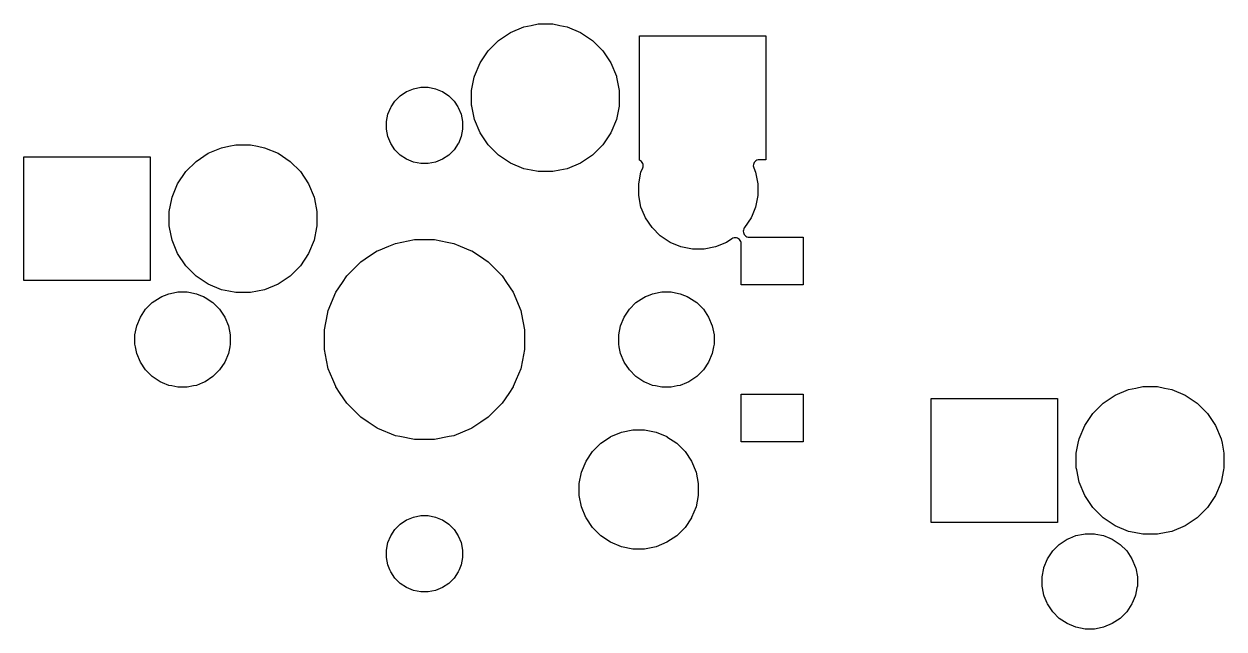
# Model space of a CAD drawing. Extents: x 70 to 347, y -163 to -55.
# Drawn here: x 152.4 to 177.6, y -72.2 to -59.49 of the extents above; entities that cross this region are included whole.
import ezdxf

# ---------------------------------------------------------------- set-up
doc = ezdxf.new("R2010")
doc.units = 0
doc.layers.add('BLACK', color=7, linetype='CONTINUOUS')

msp = doc.modelspace()

# ---------------------------------------------------------------- linework, layer by layer
at = {"layer": 'BLACK', "linetype": 'CONTINUOUS'}
for p, q in [((162.359, -59.8315), (162.613, -59.6617)), ((162.613, -59.6617), (162.895, -59.5448)), ((162.895, -59.5448), (163.045, -59.515)), ((163.045, -59.515), (163.195, -59.4852)), ((163.195, -59.4852), (163.5, -59.4852)), ((163.5, -59.4852), (163.65, -59.515)), ((163.65, -59.515), (163.8, -59.5448)), ((163.8, -59.5448), (164.082, -59.6617)), ((164.082, -59.6617), (164.336, -59.8315)), ((162.143, -60.0475), (162.359, -59.8315)), ((164.336, -59.8315), (164.552, -60.0475)), ((165.323, -62.3463), (165.323, -59.7352)), ((165.323, -59.7352), (167.975, -59.7352)), ((167.975, -59.7352), (167.975, -62.3372)), ((161.973, -60.3015), (162.143, -60.0475)), ((164.552, -60.0475), (164.722, -60.3015)), ((161.856, -60.5838), (161.973, -60.3015)), ((164.722, -60.3015), (164.839, -60.5838)), ((161.796, -60.8834), (161.852, -60.6018)), ((161.852, -60.6018), (161.856, -60.5838)), ((164.839, -60.5838), (164.842, -60.6018)), ((164.842, -60.6018), (164.898, -60.8834)), ((160.297, -60.994), (160.428, -60.9064)), ((160.428, -60.9064), (160.438, -60.9023)), ((160.438, -60.9023), (160.574, -60.846)), ((160.574, -60.846), (160.729, -60.8152)), ((160.729, -60.8152), (160.886, -60.8152)), ((160.886, -60.8152), (161.041, -60.846)), ((161.041, -60.846), (161.177, -60.9023)), ((161.177, -60.9023), (161.187, -60.9064)), ((161.187, -60.9064), (161.318, -60.994)), ((161.796, -61.189), (161.796, -60.8834)), ((164.898, -60.8834), (164.898, -61.189)), ((160.037, -61.3826), (160.098, -61.2368)), ((160.098, -61.2368), (160.106, -61.2237)), ((160.106, -61.2237), (160.185, -61.1056)), ((160.185, -61.1056), (160.297, -60.994)), ((161.318, -60.994), (161.43, -61.1056)), ((161.43, -61.1056), (161.508, -61.2237)), ((161.508, -61.2237), (161.517, -61.2368)), ((161.517, -61.2368), (161.578, -61.3826)), ((161.802, -61.2148), (161.796, -61.189)), ((161.856, -61.4886), (161.802, -61.2148)), ((164.893, -61.2148), (164.839, -61.4886)), ((164.898, -61.189), (164.893, -61.2148)), ((160.006, -61.5373), (160.037, -61.3826)), ((161.578, -61.3826), (161.608, -61.5373)), ((161.973, -61.7709), (161.856, -61.4886)), ((164.839, -61.4886), (164.722, -61.7709)), ((160.006, -61.6951), (160.006, -61.5373)), ((160.037, -61.8498), (160.006, -61.6951)), ((161.608, -61.6951), (161.578, -61.8498)), ((161.608, -61.5373), (161.608, -61.6951)), ((160.097, -61.9945), (160.037, -61.8498)), ((160.098, -61.9956), (160.097, -61.9945)), ((160.185, -62.1268), (160.098, -61.9956)), ((161.517, -61.9956), (161.43, -62.1268)), ((161.518, -61.9945), (161.517, -61.9956)), ((161.578, -61.8498), (161.518, -61.9945)), ((162.143, -62.0249), (161.973, -61.7709)), ((164.722, -61.7709), (164.552, -62.0249)), ((156.009, -62.3715), (156.263, -62.2017)), ((156.263, -62.2017), (156.545, -62.0848)), ((156.545, -62.0848), (156.695, -62.055)), ((156.695, -62.055), (156.845, -62.0252)), ((156.845, -62.0252), (157.15, -62.0252)), ((157.15, -62.0252), (157.3, -62.055)), ((157.3, -62.055), (157.45, -62.0848)), ((157.45, -62.0848), (157.732, -62.2017)), ((157.732, -62.2017), (157.986, -62.3715)), ((160.297, -62.2384), (160.185, -62.1268)), ((160.428, -62.326), (160.297, -62.2384)), ((161.318, -62.2384), (161.187, -62.326)), ((161.43, -62.1268), (161.318, -62.2384)), ((162.359, -62.2409), (162.143, -62.0249)), ((162.613, -62.4107), (162.359, -62.2409)), ((164.336, -62.2409), (164.082, -62.4107)), ((164.552, -62.0249), (164.336, -62.2409)), ((152.396, -64.8772), (152.396, -62.2752)), ((152.396, -62.2752), (155.048, -62.2752)), ((155.048, -62.2752), (155.048, -64.8772)), ((155.793, -62.5875), (156.009, -62.3715)), ((157.986, -62.3715), (158.202, -62.5875)), ((160.574, -62.3864), (160.428, -62.326)), ((160.428, -62.326), (160.428, -62.326)), ((160.428, -62.326), (160.428, -62.326)), ((160.729, -62.4172), (160.574, -62.3864)), ((160.886, -62.4172), (160.729, -62.4172)), ((161.041, -62.3864), (160.886, -62.4172)), ((161.187, -62.326), (161.041, -62.3864)), ((161.187, -62.326), (161.187, -62.326)), ((161.187, -62.326), (161.187, -62.326)), ((162.895, -62.5276), (162.613, -62.4107)), ((164.082, -62.4107), (163.8, -62.5276)), ((165.325, -62.3467), (165.323, -62.3463)), ((165.346, -62.3583), (165.325, -62.3467)), ((165.365, -62.3738), (165.346, -62.3583)), ((165.381, -62.3928), (165.365, -62.3738)), ((165.392, -62.4144), (165.381, -62.3928)), ((165.399, -62.4378), (165.392, -62.4144)), ((165.392, -62.51), (165.399, -62.4866)), ((165.402, -62.4622), (165.399, -62.4378)), ((165.399, -62.4866), (165.402, -62.4622)), ((167.715, -62.4378), (167.713, -62.4622)), ((167.713, -62.4622), (167.715, -62.4866)), ((167.723, -62.4144), (167.715, -62.4378)), ((167.715, -62.4866), (167.723, -62.51)), ((167.734, -62.3928), (167.723, -62.4144)), ((167.75, -62.3738), (167.734, -62.3928)), ((167.769, -62.3583), (167.75, -62.3738)), ((167.79, -62.3467), (167.769, -62.3583)), ((167.814, -62.3396), (167.79, -62.3467)), ((167.838, -62.3372), (167.814, -62.3396)), ((167.975, -62.3372), (167.838, -62.3372)), ((155.623, -62.8415), (155.793, -62.5875)), ((158.202, -62.5875), (158.372, -62.8415)), ((163.045, -62.5574), (162.895, -62.5276)), ((163.195, -62.5872), (163.045, -62.5574)), ((163.5, -62.5872), (163.195, -62.5872)), ((163.65, -62.5574), (163.5, -62.5872)), ((163.8, -62.5276), (163.65, -62.5574)), ((165.306, -62.843), (165.354, -62.6013)), ((165.354, -62.6013), (165.392, -62.51)), ((167.723, -62.51), (167.76, -62.6013)), ((167.76, -62.6013), (167.808, -62.843)), ((155.506, -63.1238), (155.623, -62.8415)), ((158.372, -62.8415), (158.489, -63.1238)), ((165.306, -63.0894), (165.306, -62.843)), ((167.808, -62.843), (167.808, -63.0894)), ((155.446, -63.4234), (155.499, -63.1574)), ((155.499, -63.1574), (155.506, -63.1238)), ((158.489, -63.1238), (158.495, -63.1574)), ((158.495, -63.1574), (158.548, -63.4234)), ((165.354, -63.3311), (165.306, -63.0894)), ((167.808, -63.0894), (167.76, -63.3311)), ((155.446, -63.729), (155.446, -63.4234)), ((158.548, -63.4234), (158.548, -63.729)), ((165.429, -63.5109), (165.354, -63.3311)), ((167.76, -63.3311), (167.686, -63.5109)), ((155.453, -63.7637), (155.446, -63.729)), ((158.548, -63.729), (158.541, -63.7637)), ((165.449, -63.5588), (165.429, -63.5109)), ((165.586, -63.7637), (165.449, -63.5588)), ((167.666, -63.5588), (167.529, -63.7637)), ((167.686, -63.5109), (167.666, -63.5588)), ((155.506, -64.0286), (155.453, -63.7637)), ((158.541, -63.7637), (158.489, -64.0286)), ((165.76, -63.9379), (165.586, -63.7637)), ((165.965, -64.0748), (165.76, -63.9379)), ((167.264, -63.9983), (167.15, -64.0748)), ((167.286, -63.9868), (167.264, -63.9983)), ((167.31, -63.9797), (167.286, -63.9868)), ((167.334, -63.9773), (167.31, -63.9797)), ((167.358, -63.9797), (167.334, -63.9773)), ((167.382, -63.9868), (167.358, -63.9797)), ((167.403, -63.9983), (167.382, -63.9868)), ((167.422, -64.0139), (167.403, -63.9983)), ((167.506, -63.8158), (167.503, -63.8402)), ((167.503, -63.8402), (167.506, -63.8646)), ((167.513, -63.7924), (167.506, -63.8158)), ((167.506, -63.8646), (167.513, -63.888)), ((167.524, -63.7708), (167.513, -63.7924)), ((167.513, -63.888), (167.524, -63.9097)), ((167.529, -63.7637), (167.524, -63.7708)), ((167.524, -63.9097), (167.54, -63.9286)), ((167.529, -63.7637), (167.529, -63.7637)), ((167.54, -63.9286), (167.559, -63.9441)), ((167.559, -63.9441), (167.58, -63.9557)), ((167.58, -63.9557), (167.604, -63.9628)), ((167.604, -63.9628), (167.628, -63.9652)), ((167.628, -63.9652), (168.761, -63.9652)), ((168.761, -63.9652), (168.761, -64.9672)), ((155.623, -64.3109), (155.506, -64.0286)), ((158.489, -64.0286), (158.372, -64.3109)), ((159.655, -64.3594), (159.812, -64.2543)), ((159.812, -64.2543), (159.841, -64.2422)), ((159.841, -64.2422), (160.06, -64.1519)), ((160.06, -64.1519), (160.195, -64.0959)), ((160.195, -64.0959), (160.33, -64.069)), ((160.33, -64.069), (160.6, -64.0152)), ((160.6, -64.0152), (161.014, -64.0152)), ((161.014, -64.0152), (161.285, -64.069)), ((161.285, -64.069), (161.42, -64.0959)), ((161.42, -64.0959), (161.555, -64.1519)), ((161.555, -64.1519), (161.773, -64.2422)), ((161.773, -64.2422), (161.803, -64.2543)), ((161.803, -64.2543), (161.96, -64.3594)), ((166.192, -64.1691), (165.965, -64.0748)), ((165.965, -64.0748), (165.965, -64.0748)), ((165.965, -64.0748), (165.965, -64.0748)), ((166.434, -64.2172), (166.192, -64.1691)), ((166.681, -64.2172), (166.434, -64.2172)), ((166.922, -64.1691), (166.681, -64.2172)), ((167.15, -64.0748), (166.922, -64.1691)), ((167.15, -64.0748), (167.15, -64.0748)), ((167.15, -64.0748), (167.15, -64.0748)), ((167.438, -64.0328), (167.422, -64.0139)), ((167.449, -64.0544), (167.438, -64.0328)), ((167.456, -64.0779), (167.449, -64.0544)), ((167.459, -64.1023), (167.456, -64.0779)), ((167.459, -64.9672), (167.459, -64.1023)), ((155.793, -64.5649), (155.623, -64.3109)), ((158.372, -64.3109), (158.202, -64.5649)), ((159.175, -64.7769), (159.468, -64.4842)), ((159.468, -64.4842), (159.655, -64.3594)), ((161.96, -64.3594), (162.147, -64.4842)), ((162.147, -64.4842), (162.439, -64.7769)), ((156.009, -64.7809), (155.793, -64.5649)), ((158.202, -64.5649), (157.986, -64.7809)), ((155.048, -64.8772), (152.396, -64.8772)), ((156.263, -64.9507), (156.009, -64.7809)), ((156.545, -65.0676), (156.263, -64.9507)), ((157.732, -64.9507), (157.45, -65.0676)), ((157.986, -64.7809), (157.732, -64.9507)), ((158.946, -65.121), (159.083, -64.9155)), ((159.083, -64.9155), (159.175, -64.7769)), ((162.439, -64.7769), (162.532, -64.9155)), ((162.532, -64.9155), (162.669, -65.121)), ((168.761, -64.9672), (167.459, -64.9672)), ((155.089, -65.3387), (155.253, -65.2291)), ((155.253, -65.2291), (155.289, -65.2141)), ((155.289, -65.2141), (155.35, -65.1892)), ((155.35, -65.1892), (155.435, -65.1537)), ((155.435, -65.1537), (155.6, -65.121)), ((155.6, -65.121), (155.629, -65.1152)), ((155.629, -65.1152), (155.826, -65.1152)), ((155.826, -65.1152), (155.855, -65.121)), ((155.855, -65.121), (156.019, -65.1537)), ((156.019, -65.1537), (156.105, -65.1892)), ((156.105, -65.1892), (156.165, -65.2141)), ((156.165, -65.2141), (156.202, -65.2291)), ((156.202, -65.2291), (156.365, -65.3387)), ((156.695, -65.0974), (156.545, -65.0676)), ((156.845, -65.1272), (156.695, -65.0974)), ((157.15, -65.1272), (156.845, -65.1272)), ((157.3, -65.0974), (157.15, -65.1272)), ((157.45, -65.0676), (157.3, -65.0974)), ((158.787, -65.5034), (158.946, -65.121)), ((162.669, -65.121), (162.828, -65.5034)), ((165.249, -65.3387), (165.413, -65.2291)), ((165.413, -65.2291), (165.449, -65.2141)), ((165.449, -65.2141), (165.51, -65.1892)), ((165.51, -65.1892), (165.595, -65.1537)), ((165.595, -65.1537), (165.76, -65.121)), ((165.76, -65.121), (165.789, -65.1152)), ((165.789, -65.1152), (165.986, -65.1152)), ((165.986, -65.1152), (166.015, -65.121)), ((166.015, -65.121), (166.179, -65.1537)), ((166.179, -65.1537), (166.265, -65.1892)), ((166.265, -65.1892), (166.325, -65.2141)), ((166.325, -65.2141), (166.362, -65.2291)), ((166.362, -65.2291), (166.525, -65.3387)), ((154.84, -65.6421), (154.95, -65.4781)), ((154.95, -65.4781), (155.089, -65.3387)), ((156.365, -65.3387), (156.505, -65.4781)), ((156.505, -65.4781), (156.614, -65.6421)), ((158.772, -65.5798), (158.787, -65.5034)), ((162.828, -65.5034), (162.843, -65.5798)), ((165, -65.6421), (165.11, -65.4781)), ((165.11, -65.4781), (165.249, -65.3387)), ((166.525, -65.3387), (166.665, -65.4781)), ((166.665, -65.4781), (166.774, -65.6421)), ((154.765, -65.8242), (154.84, -65.6421)), ((156.614, -65.6421), (156.69, -65.8242)), ((158.706, -65.9093), (158.772, -65.5798)), ((162.843, -65.5798), (162.908, -65.9093)), ((164.925, -65.8242), (165, -65.6421)), ((166.774, -65.6421), (166.85, -65.8242)), ((154.726, -66.0176), (154.765, -65.8242)), ((154.726, -66.2148), (154.726, -66.0176)), ((154.765, -65.8242), (154.765, -65.8242)), ((156.69, -65.8242), (156.69, -65.8242)), ((156.69, -65.8242), (156.728, -66.0176)), ((156.728, -66.0176), (156.728, -66.2148)), ((158.706, -66.3231), (158.706, -65.9093)), ((162.908, -65.9093), (162.908, -66.3231)), ((164.886, -66.0176), (164.925, -65.8242)), ((164.886, -66.2148), (164.886, -66.0176)), ((164.925, -65.8242), (164.925, -65.8242)), ((166.85, -65.8242), (166.85, -65.8242)), ((166.85, -65.8242), (166.888, -66.0176)), ((166.888, -66.0176), (166.888, -66.2148)), ((154.737, -66.269), (154.726, -66.2148)), ((154.765, -66.4082), (154.737, -66.269)), ((156.718, -66.269), (156.69, -66.4082)), ((156.728, -66.2148), (156.718, -66.269)), ((164.897, -66.269), (164.886, -66.2148)), ((164.925, -66.4082), (164.897, -66.269)), ((166.878, -66.269), (166.85, -66.4082)), ((166.888, -66.2148), (166.878, -66.269)), ((154.84, -66.5904), (154.765, -66.4082)), ((156.69, -66.4082), (156.614, -66.5904)), ((158.752, -66.5504), (158.706, -66.3231)), ((162.908, -66.3231), (162.863, -66.5504)), ((165, -66.5904), (164.925, -66.4082)), ((166.85, -66.4082), (166.774, -66.5904)), ((154.95, -66.7543), (154.84, -66.5904)), ((155.089, -66.8937), (154.95, -66.7543)), ((156.505, -66.7543), (156.365, -66.8937)), ((156.614, -66.5904), (156.505, -66.7543)), ((158.787, -66.729), (158.752, -66.5504)), ((158.881, -66.9554), (158.787, -66.729)), ((162.828, -66.729), (162.734, -66.9554)), ((162.863, -66.5504), (162.828, -66.729)), ((165.11, -66.7543), (165, -66.5904)), ((165.249, -66.8937), (165.11, -66.7543)), ((166.665, -66.7543), (166.525, -66.8937)), ((166.774, -66.5904), (166.665, -66.7543)), ((155.253, -67.0033), (155.089, -66.8937)), ((155.307, -67.0254), (155.253, -67.0033)), ((155.253, -67.0033), (155.253, -67.0033)), ((155.253, -67.0033), (155.253, -67.0033)), ((155.435, -67.0787), (155.307, -67.0254)), ((156.148, -67.0254), (156.019, -67.0787)), ((156.202, -67.0033), (156.148, -67.0254)), ((156.365, -66.8937), (156.202, -67.0033)), ((156.202, -67.0033), (156.202, -67.0033)), ((156.202, -67.0033), (156.202, -67.0033)), ((158.943, -67.1049), (158.881, -66.9554)), ((162.734, -66.9554), (162.672, -67.1049)), ((165.413, -67.0033), (165.249, -66.8937)), ((165.467, -67.0254), (165.413, -67.0033)), ((165.413, -67.0033), (165.413, -67.0033)), ((165.413, -67.0033), (165.413, -67.0033)), ((165.595, -67.0787), (165.467, -67.0254)), ((166.308, -67.0254), (166.179, -67.0787)), ((166.362, -67.0033), (166.308, -67.0254)), ((166.525, -66.8937), (166.362, -67.0033)), ((166.362, -67.0033), (166.362, -67.0033)), ((166.362, -67.0033), (166.362, -67.0033)), ((155.498, -67.0911), (155.435, -67.0787)), ((155.629, -67.1172), (155.498, -67.0911)), ((155.826, -67.1172), (155.629, -67.1172)), ((155.957, -67.0911), (155.826, -67.1172)), ((156.019, -67.0787), (155.957, -67.0911)), ((158.946, -67.1114), (158.943, -67.1049)), ((159.037, -67.2487), (158.946, -67.1114)), ((159.175, -67.4555), (159.037, -67.2487)), ((162.578, -67.2487), (162.439, -67.4555)), ((162.669, -67.1114), (162.578, -67.2487)), ((162.672, -67.1049), (162.669, -67.1114)), ((165.658, -67.0911), (165.595, -67.0787)), ((165.789, -67.1172), (165.658, -67.0911)), ((165.986, -67.1172), (165.789, -67.1172)), ((166.117, -67.0911), (165.986, -67.1172)), ((166.179, -67.0787), (166.117, -67.0911)), ((167.459, -68.2672), (167.459, -67.2652)), ((167.459, -67.2652), (168.761, -67.2652)), ((168.761, -67.2652), (168.761, -68.2672)), ((175.059, -67.4515), (175.313, -67.2817)), ((175.313, -67.2817), (175.595, -67.1648)), ((175.595, -67.1648), (175.745, -67.135)), ((175.745, -67.135), (175.895, -67.1052)), ((175.895, -67.1052), (176.2, -67.1052)), ((176.2, -67.1052), (176.35, -67.135)), ((176.35, -67.135), (176.5, -67.1648)), ((176.5, -67.1648), (176.782, -67.2817)), ((176.782, -67.2817), (177.036, -67.4515)), ((159.468, -67.7482), (159.175, -67.4555)), ((162.439, -67.4555), (162.147, -67.7482)), ((171.446, -69.9572), (171.446, -67.3552)), ((171.446, -67.3552), (174.098, -67.3552)), ((174.098, -67.3552), (174.098, -69.9572)), ((174.843, -67.6675), (175.059, -67.4515)), ((177.036, -67.4515), (177.252, -67.6675)), ((159.625, -67.8529), (159.468, -67.7482)), ((162.147, -67.7482), (161.99, -67.8529)), ((174.673, -67.9215), (174.843, -67.6675)), ((177.252, -67.6675), (177.422, -67.9215)), ((159.812, -67.9781), (159.625, -67.8529)), ((159.829, -67.9851), (159.812, -67.9781)), ((159.812, -67.9781), (159.812, -67.9781)), ((159.812, -67.9781), (159.812, -67.9781)), ((160.195, -68.1365), (159.829, -67.9851)), ((161.786, -67.9851), (161.42, -68.1365)), ((161.803, -67.9781), (161.786, -67.9851)), ((161.99, -67.8529), (161.803, -67.9781)), ((161.803, -67.9781), (161.803, -67.9781)), ((161.803, -67.9781), (161.803, -67.9781)), ((164.942, -68.0633), (165.184, -68.0152)), ((165.184, -68.0152), (165.431, -68.0152)), ((165.431, -68.0152), (165.672, -68.0633)), ((174.556, -68.2038), (174.673, -67.9215)), ((177.422, -67.9215), (177.539, -68.2038)), ((160.288, -68.1551), (160.195, -68.1365)), ((160.6, -68.2172), (160.288, -68.1551)), ((161.014, -68.2172), (160.6, -68.2172)), ((161.327, -68.1551), (161.014, -68.2172)), ((161.42, -68.1365), (161.327, -68.1551)), ((164.336, -68.4687), (164.51, -68.2945)), ((164.51, -68.2945), (164.715, -68.1576)), ((164.715, -68.1576), (164.721, -68.1551)), ((164.721, -68.1551), (164.942, -68.0633)), ((165.672, -68.0633), (165.894, -68.1551)), ((165.894, -68.1551), (165.9, -68.1576)), ((165.9, -68.1576), (166.105, -68.2945)), ((166.105, -68.2945), (166.279, -68.4687)), ((168.761, -68.2672), (167.459, -68.2672)), ((174.496, -68.5034), (174.538, -68.2945)), ((174.538, -68.2945), (174.556, -68.2038)), ((177.539, -68.2038), (177.557, -68.2945)), ((177.557, -68.2945), (177.598, -68.5034)), ((164.199, -68.6727), (164.336, -68.4687)), ((166.279, -68.4687), (166.415, -68.6727)), ((174.496, -68.809), (174.496, -68.5034)), ((177.598, -68.5034), (177.598, -68.809)), ((164.104, -68.9013), (164.199, -68.6736)), ((164.199, -68.6736), (164.199, -68.6727)), ((166.415, -68.6727), (166.416, -68.6736)), ((166.416, -68.6736), (166.51, -68.9013)), ((164.056, -69.143), (164.104, -68.9013)), ((166.51, -68.9013), (166.558, -69.143)), ((174.505, -68.8499), (174.496, -68.809)), ((174.556, -69.1086), (174.505, -68.8499)), ((177.59, -68.8499), (177.539, -69.1086)), ((177.598, -68.809), (177.59, -68.8499)), ((164.056, -69.3894), (164.056, -69.143)), ((166.558, -69.143), (166.558, -69.3894)), ((174.673, -69.3909), (174.556, -69.1086)), ((177.539, -69.1086), (177.422, -69.3909)), ((164.104, -69.6311), (164.056, -69.3894)), ((166.558, -69.3894), (166.51, -69.6311)), ((174.843, -69.6449), (174.673, -69.3909)), ((177.422, -69.3909), (177.252, -69.6449)), ((164.198, -69.8569), (164.104, -69.6311)), ((166.51, -69.6311), (166.417, -69.8569)), ((175.059, -69.8609), (174.843, -69.6449)), ((177.252, -69.6449), (177.036, -69.8609)), ((160.185, -70.1056), (160.297, -69.994)), ((160.297, -69.994), (160.428, -69.9064)), ((160.428, -69.9064), (160.438, -69.9023)), ((160.438, -69.9023), (160.574, -69.846)), ((160.574, -69.846), (160.729, -69.8152)), ((160.729, -69.8152), (160.886, -69.8152)), ((160.886, -69.8152), (161.041, -69.846)), ((161.041, -69.846), (161.177, -69.9023)), ((161.177, -69.9023), (161.187, -69.9064)), ((161.187, -69.9064), (161.318, -69.994)), ((161.318, -69.994), (161.43, -70.1056)), ((164.199, -69.8588), (164.198, -69.8569)), ((164.336, -70.0637), (164.199, -69.8588)), ((166.416, -69.8588), (166.279, -70.0637)), ((166.417, -69.8569), (166.416, -69.8588)), ((174.098, -69.9572), (171.446, -69.9572)), ((175.313, -70.0307), (175.059, -69.8609)), ((175.595, -70.1476), (175.313, -70.0307)), ((176.782, -70.0307), (176.5, -70.1476)), ((177.036, -69.8609), (176.782, -70.0307)), ((160.037, -70.3826), (160.098, -70.2368)), ((160.098, -70.2368), (160.185, -70.1056)), ((160.098, -70.2368), (160.098, -70.2368)), ((161.43, -70.1056), (161.517, -70.2368)), ((161.517, -70.2368), (161.517, -70.2368)), ((161.517, -70.2368), (161.578, -70.3826)), ((164.51, -70.2379), (164.336, -70.0637)), ((164.715, -70.3748), (164.51, -70.2379)), ((166.105, -70.2379), (165.9, -70.3748)), ((166.279, -70.0637), (166.105, -70.2379)), ((174.139, -70.4187), (174.303, -70.3091)), ((174.303, -70.3091), (174.357, -70.287)), ((174.303, -70.3091), (174.303, -70.3091)), ((174.357, -70.287), (174.485, -70.2337)), ((174.485, -70.2337), (174.65, -70.201)), ((174.65, -70.201), (174.679, -70.1952)), ((174.679, -70.1952), (174.876, -70.1952)), ((174.876, -70.1952), (174.905, -70.201)), ((174.905, -70.201), (175.069, -70.2337)), ((175.069, -70.2337), (175.198, -70.287)), ((175.198, -70.287), (175.252, -70.3091)), ((175.252, -70.3091), (175.252, -70.3091)), ((175.252, -70.3091), (175.415, -70.4187)), ((175.714, -70.1713), (175.595, -70.1476)), ((175.895, -70.2072), (175.714, -70.1713)), ((176.2, -70.2072), (175.895, -70.2072)), ((176.381, -70.1713), (176.2, -70.2072)), ((176.5, -70.1476), (176.381, -70.1713)), ((160.006, -70.5373), (160.037, -70.3826)), ((160.006, -70.6951), (160.006, -70.5373)), ((161.578, -70.3826), (161.608, -70.5373)), ((161.608, -70.5373), (161.608, -70.6951)), ((164.942, -70.4691), (164.715, -70.3748)), ((164.715, -70.3748), (164.715, -70.3748)), ((164.715, -70.3748), (164.715, -70.3748)), ((165.184, -70.5172), (164.942, -70.4691)), ((165.431, -70.5172), (165.184, -70.5172)), ((165.672, -70.4691), (165.431, -70.5172)), ((165.9, -70.3748), (165.672, -70.4691)), ((165.9, -70.3748), (165.9, -70.3748)), ((165.9, -70.3748), (165.9, -70.3748)), ((173.89, -70.7221), (174, -70.5581)), ((174, -70.5581), (174.139, -70.4187)), ((175.415, -70.4187), (175.555, -70.5581)), ((175.555, -70.5581), (175.664, -70.7221)), ((160.037, -70.8498), (160.006, -70.6951)), ((161.608, -70.6951), (161.578, -70.8498)), ((173.815, -70.9042), (173.89, -70.7221)), ((175.664, -70.7221), (175.74, -70.9042)), ((160.08, -70.9529), (160.037, -70.8498)), ((160.098, -70.9956), (160.08, -70.9529)), ((160.185, -71.1268), (160.098, -70.9956)), ((161.517, -70.9956), (161.43, -71.1268)), ((161.535, -70.9529), (161.517, -70.9956)), ((161.578, -70.8498), (161.535, -70.9529)), ((173.776, -71.0976), (173.812, -70.9197)), ((173.812, -70.9197), (173.815, -70.9042)), ((175.74, -70.9042), (175.743, -70.9197)), ((175.743, -70.9197), (175.778, -71.0976)), ((160.297, -71.2384), (160.185, -71.1268)), ((160.428, -71.326), (160.297, -71.2384)), ((161.318, -71.2384), (161.187, -71.326)), ((161.43, -71.1268), (161.318, -71.2384)), ((173.776, -71.2948), (173.776, -71.0976)), ((173.784, -71.3355), (173.776, -71.2948)), ((175.778, -71.2948), (175.77, -71.3355)), ((175.778, -71.0976), (175.778, -71.2948)), ((160.574, -71.3864), (160.428, -71.326)), ((160.428, -71.326), (160.428, -71.326)), ((160.428, -71.326), (160.428, -71.326)), ((160.729, -71.4172), (160.574, -71.3864)), ((160.886, -71.4172), (160.729, -71.4172)), ((161.041, -71.3864), (160.886, -71.4172)), ((161.187, -71.326), (161.041, -71.3864)), ((161.187, -71.326), (161.187, -71.326)), ((161.187, -71.326), (161.187, -71.326)), ((173.815, -71.4882), (173.784, -71.3355)), ((173.823, -71.5079), (173.815, -71.4882)), ((173.883, -71.6526), (173.823, -71.5079)), ((175.732, -71.5079), (175.672, -71.6526)), ((175.74, -71.4882), (175.732, -71.5079)), ((175.77, -71.3355), (175.74, -71.4882)), ((173.89, -71.6704), (173.883, -71.6526)), ((174, -71.8343), (173.89, -71.6704)), ((175.664, -71.6704), (175.555, -71.8343)), ((175.672, -71.6526), (175.664, -71.6704)), ((174.139, -71.9737), (174, -71.8343)), ((174.303, -72.0833), (174.139, -71.9737)), ((175.415, -71.9737), (175.252, -72.0833)), ((175.555, -71.8343), (175.415, -71.9737)), ((174.485, -72.1587), (174.303, -72.0833)), ((174.303, -72.0833), (174.303, -72.0833)), ((174.303, -72.0833), (174.303, -72.0833)), ((174.303, -72.0833), (174.303, -72.0833)), ((174.582, -72.178), (174.485, -72.1587)), ((174.679, -72.1972), (174.582, -72.178)), ((174.876, -72.1972), (174.679, -72.1972)), ((174.973, -72.178), (174.876, -72.1972)), ((175.069, -72.1587), (174.973, -72.178)), ((175.252, -72.0833), (175.069, -72.1587)), ((175.252, -72.0833), (175.252, -72.0833)), ((175.252, -72.0833), (175.252, -72.0833)), ((175.252, -72.0833), (175.252, -72.0833))]:
    msp.add_line(p, q, dxfattribs=at)

doc.saveas('drawing.dxf')
